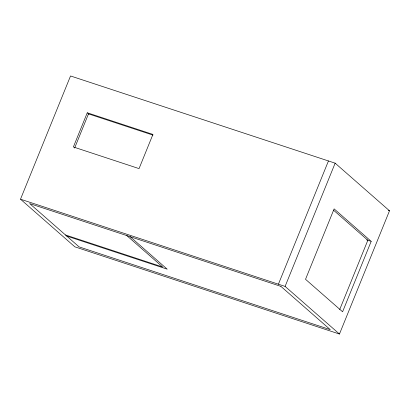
<?xml version="1.0" encoding="UTF-8"?>
<svg xmlns="http://www.w3.org/2000/svg" width="410" height="410" viewBox="0 0 410 410"><rect width="100%" height="100%" fill="white"/><g stroke="black" fill="none" stroke-linecap="round" stroke-linejoin="round"><path stroke-width="0.61" d="M20.5 199.204L70.54 75.963L335.144 163.165L389.5 210.796L339.459 334.037L74.856 246.835L20.5 199.204L285.104 286.406L339.459 334.037M87.263 112.781L73.38 146.97L139.046 168.612L152.93 134.424L87.263 112.781L88.908 114.226M74.615 148.051L88.498 113.862L152.945 135.105M278.405 284.197L328.446 160.956M285.104 286.406L335.144 163.165M339.721 309.488L367.837 240.25L333.663 210.304M371.183 241.352L342.591 311.774L305.527 279.297L334.124 208.874L371.183 241.352L366.719 239.881M388.285 210.397L389.5 210.796M65.492 234.971L162.626 266.982L126.803 235.586M66.727 236.052L167.213 269.165L130.149 236.688M280.876 286.359L29.669 203.575L79.084 246.881L330.286 329.666L280.876 286.359"/></g></svg>
